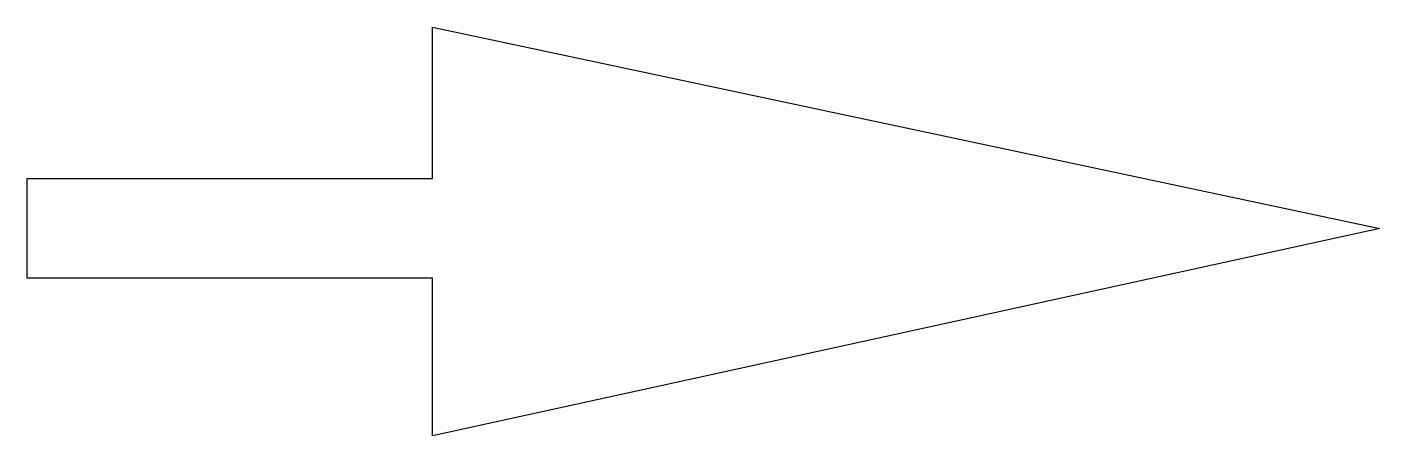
# Model space of a CAD drawing. Header units: centimetres. Extents: x -10.4 to 10.4, y -2.2 to 4.
import ezdxf

# ---------------------------------------------------------------- set-up
doc = ezdxf.new("R2010")
doc.units = ezdxf.units.CM
doc.header["$MEASUREMENT"] = 0
doc.layers.add('Camada 1', color=7, linetype='Continuous')

msp = doc.modelspace()

# ---------------------------------------------------------------- linework, layer by layer
at = {"layer": 'Camada 1'}
msp.add_open_spline([(-4.17642, 0.18328), (-4.17642, 0.18328), (-4.17642, -2.24848), (-4.17642, -2.24848), (-4.17642, -2.24848), (-4.17642, -2.24848), (10.42387, 0.94745), (10.42387, 0.94745), (10.42387, 0.94745), (10.42387, 0.94745), (-4.17642, 4.04762), (-4.17642, 4.04762), (-4.17642, 4.04762), (-4.17642, 4.04762), (-4.17642, 1.7182), (-4.17642, 1.7182), (-4.17642, 1.7182), (-4.17642, 1.7182), (-10.42387, 1.7182), (-10.42387, 1.7182), (-10.42387, 1.7182), (-10.42387, 1.7182), (-10.42387, 0.18328), (-10.42387, 0.18328), (-10.42387, 0.18328), (-10.42387, 0.18328), (-4.17642, 0.18328), (-4.17642, 0.18328)], degree=3, knots=[0, 0, 0, 0, 0.125, 0.125, 0.125, 0.125, 0.25, 0.25, 0.25, 0.25, 0.375, 0.375, 0.375, 0.375, 0.5, 0.5, 0.5, 0.5, 0.625, 0.625, 0.625, 0.625, 0.75, 0.75, 0.75, 0.75, 1, 1, 1, 1], dxfattribs=at)

doc.saveas('drawing.dxf')
